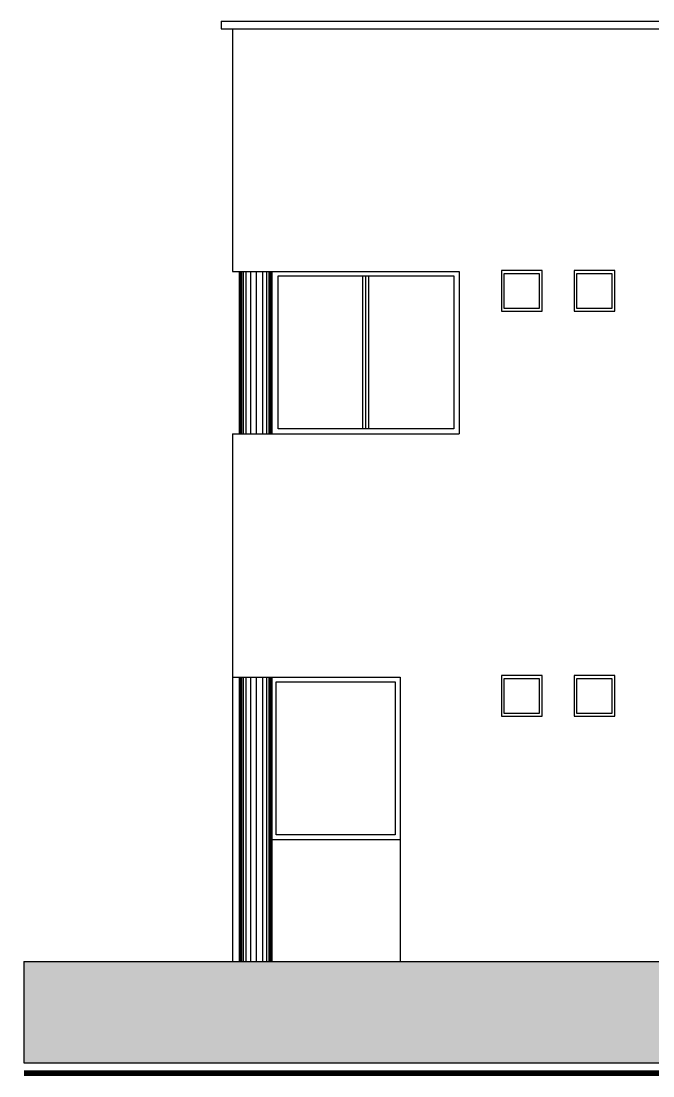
# Model space of a CAD drawing. Extents: x 152 to 700, y -120 to 84.
# Drawn here: x 168.534 to 170.87, y 70.206 to 74.104 of the extents above; entities that cross this region are included whole.
import ezdxf

# ---------------------------------------------------------------- set-up
doc = ezdxf.new("R2010")
doc.units = 0
doc.header["$LTSCALE"] = 0.03
doc.layers.get('0').update_dxf_attribs({"linetype": 'CONTINUOUS'})
doc.layers.add('MUEBLES', color=8, linetype='CONTINUOUS')

msp = doc.modelspace()

# ---------------------------------------------------------------- hatches: boundary and pattern name
at = {"layer": 'MUEBLES', "ltscale": 0.03}
h = msp.add_hatch(dxfattribs=at)
h.set_pattern_fill('AR-PARQ1', color=256, scale=0.000125, angle=45, style=0)
h.set_pattern_definition([(135, (-37.3004, 111.26858), (-0.053881537, 3e-18), [0.0381, -0.0381]), (135, (-37.29591, 111.27307), (-0.053881537, 3e-18), [0.0381, -0.0381]), (135, (-37.29142, 111.27756), (-0.053881537, 3e-18), [0.0381, -0.0381]), (135, (-37.28693, 111.28205), (-0.053881537, 3e-18), [0.0381, -0.0381]), (135, (-37.28244, 111.28654), (-0.053881537, 3e-18), [0.0381, -0.0381]), (135, (-37.27795, 111.29103), (-0.053881537, 3e-18), [0.0381, -0.0381]), (135, (-37.27346, 111.29552), (-0.053881537, 3e-18), [0.0381, -0.0381]), (45, (-37.32734, 111.29552), (0.053881537, -3e-18), [0.0381, -0.0381]), (45, (-37.33183, 111.30001), (0.053881537, -3e-18), [0.0381, -0.0381]), (45, (-37.33632, 111.3045), (0.053881537, -3e-18), [0.0381, -0.0381]), (45, (-37.34081, 111.30899), (0.053881537, -3e-18), [0.0381, -0.0381]), (45, (-37.3453, 111.31348), (0.053881537, -3e-18), [0.0381, -0.0381]), (45, (-37.34979, 111.31797), (0.053881537, -3e-18), [0.0381, -0.0381]), (45, (-37.35428, 111.32246), (0.053881537, -3e-18), [0.0381, -0.0381])])
h.paths.add_polyline_path([(174.0145, 70.6291), (171.0314, 70.6291), (171.0223, 70.2541), (174.6024, 70.2541)])
h.paths.add_polyline_path([(171.0314, 70.6291), (168.5445, 70.6291), (168.5445, 70.2541), (171.0223, 70.2541)])

# ---------------------------------------------------------------- linework, layer by layer
at = {"ltscale": 0.03}
for p, q in [((169.2737, 74.104), (172.3115, 74.104)), ((169.2737, 74.104), (169.2737, 74.0756)), ((169.2737, 74.0756), (172.3115, 74.0756)), ((169.316, 74.0756), (169.316, 73.1791)), ((169.316, 73.1791), (170.1532, 73.1791)), ((169.3403, 73.1791), (169.3403, 72.5791)), ((169.4613, 73.1791), (169.4613, 72.5791)), ((170.1532, 73.1791), (170.1532, 72.5791)), ((169.316, 72.5791), (170.1532, 72.5791)), ((169.316, 72.5791), (169.316, 71.6791)), ((169.316, 71.6791), (169.316, 70.6291)), ((169.316, 71.6791), (169.936, 71.6791)), ((169.3403, 71.6791), (169.3403, 70.6291)), ((169.4613, 71.6791), (169.4613, 70.6291)), ((169.936, 71.6791), (169.936, 70.6291)), ((169.4613, 71.0791), (169.936, 71.0791)), ((168.5445, 70.6291), (168.5445, 70.2541)), ((168.5445, 70.6291), (176.816, 70.6291)), ((168.5445, 70.2541), (182.4665, 70.2541))]:
    msp.add_line(p, q, dxfattribs=at)
for points in [[(170.4599, 73.1822), (170.3099, 73.1822), (170.3099, 73.0322), (170.4599, 73.0322)], [(170.7289, 73.1822), (170.5789, 73.1822), (170.5789, 73.0322), (170.7289, 73.0322)], [(170.4599, 71.6854), (170.3099, 71.6854), (170.3099, 71.5354), (170.4599, 71.5354)], [(170.7289, 71.6854), (170.5789, 71.6854), (170.5789, 71.5354), (170.7289, 71.5354)]]:
    msp.add_lwpolyline(points, close=True, dxfattribs=at)
at = {"ltscale": 0.03, "const_width": 0.0211}
msp.add_lwpolyline([(168.5445, 70.2164), (182.4665, 70.2164)], dxfattribs=at)
at = {"layer": 'MUEBLES', "ltscale": 0.03}
for p, q in [((169.3414, 73.1791), (169.3414, 72.5791)), ((169.3427, 73.1791), (169.3427, 72.5791)), ((169.3441, 73.1791), (169.3441, 72.5791)), ((169.3463, 73.1791), (169.3463, 72.5791)), ((169.3494, 73.1791), (169.3494, 72.5791)), ((169.3552, 73.1791), (169.3552, 72.5791)), ((169.365, 73.1791), (169.365, 72.5791)), ((169.3815, 73.1791), (169.3815, 72.5791)), ((169.4033, 73.1791), (169.4033, 72.5791)), ((169.427, 73.1791), (169.427, 72.5791)), ((169.4412, 73.1791), (169.4412, 72.5791)), ((169.4493, 73.1791), (169.4493, 72.5791)), ((169.4542, 73.1791), (169.4542, 72.5791)), ((169.4568, 73.1791), (169.4568, 72.5791)), ((169.4591, 73.1791), (169.4591, 72.5791)), ((169.4604, 73.1791), (169.4604, 72.5791)), ((169.7959, 73.1622), (169.7959, 72.5966)), ((169.8076, 73.1622), (169.8076, 72.5966)), ((169.8187, 73.1622), (169.8187, 72.5966)), ((169.3414, 71.6791), (169.3414, 70.6291)), ((169.3427, 71.6791), (169.3427, 70.6291)), ((169.3441, 71.6791), (169.3441, 70.6291)), ((169.3463, 71.6791), (169.3463, 70.6291)), ((169.3494, 71.6791), (169.3494, 70.6291)), ((169.3552, 71.6791), (169.3552, 70.6291)), ((169.365, 71.6791), (169.365, 70.6291)), ((169.3815, 71.6791), (169.3815, 70.6291)), ((169.4033, 71.6791), (169.4033, 70.6291)), ((169.427, 71.6791), (169.427, 70.6291)), ((169.4412, 71.6791), (169.4412, 70.6291)), ((169.4493, 71.6791), (169.4493, 70.6291)), ((169.4542, 71.6791), (169.4542, 70.6291)), ((169.4568, 71.6791), (169.4568, 70.6291)), ((169.4591, 71.6791), (169.4591, 70.6291)), ((169.4604, 71.6791), (169.4604, 70.6291))]:
    msp.add_line(p, q, dxfattribs=at)
for points in [[(170.3199, 73.1707), (170.4492, 73.1707), (170.4492, 73.0416), (170.3199, 73.0416)], [(170.5889, 73.1707), (170.7181, 73.1707), (170.7181, 73.0416), (170.5889, 73.0416)], [(169.4838, 73.1622), (170.1337, 73.1622), (170.1337, 72.5966), (169.4838, 72.5966)], [(169.4771, 71.6622), (169.9165, 71.6622), (169.9165, 71.0966), (169.4771, 71.0966)], [(170.3199, 71.6739), (170.4492, 71.6739), (170.4492, 71.5448), (170.3199, 71.5448)], [(170.5889, 71.6739), (170.7181, 71.6739), (170.7181, 71.5448), (170.5889, 71.5448)]]:
    msp.add_lwpolyline(points, close=True, dxfattribs=at)

doc.saveas('drawing.dxf')
